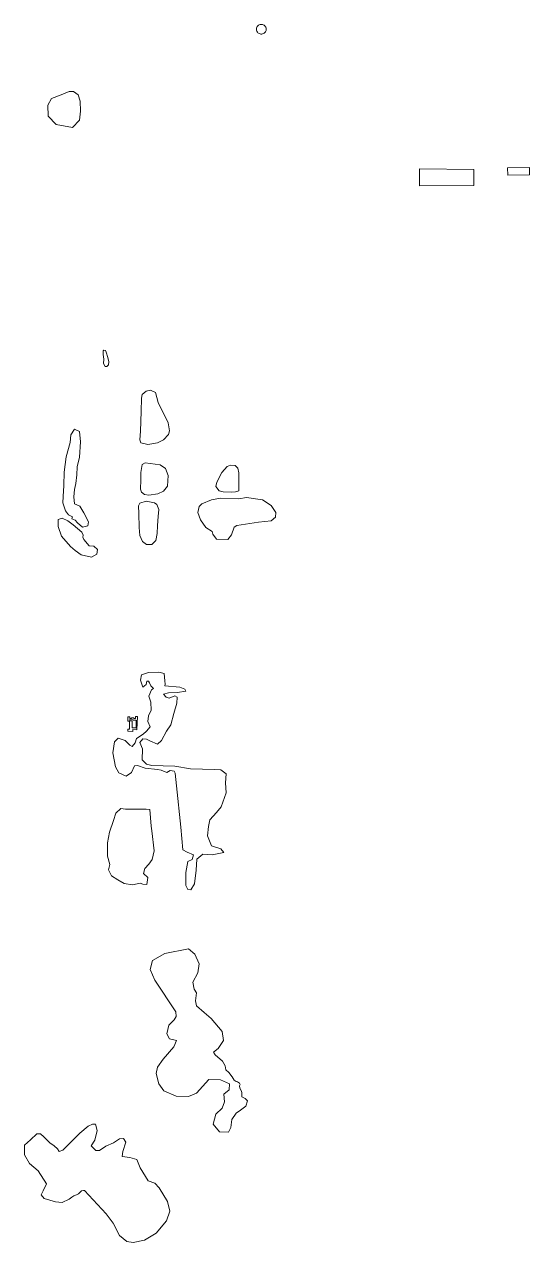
# Model space of a CAD drawing. Header units: metres. Extents: x 793723 to 812165, y 297650 to 314276.
# Drawn here: x 802387 to 803556, y 308101 to 310921 of the extents above; entities that cross this region are included whole.
import ezdxf

# ---------------------------------------------------------------- set-up
doc = ezdxf.new("R2010")
doc.units = ezdxf.units.M

msp = doc.modelspace()

# ---------------------------------------------------------------- linework, layer by layer
at = {"linetype": 'Continuous', "lineweight": 13}
for points in [[(802924.14, 310911.14), (802924.47, 310913.02), (802925.13, 310914.91), (802926.02, 310916.57), (802927.35, 310918.12), (802928.79, 310919.34), (802930.46, 310920.34), (802932.35, 310921.01), (802934.24, 310921.46), (802936.13, 310921.46), (802938.13, 310921.13), (802939.92, 310920.47), (802941.7, 310919.48), (802943.15, 310918.27), (802944.49, 310916.83), (802945.49, 310915.06), (802946.16, 310913.29), (802946.5, 310911.3), (802946.51, 310909.42), (802946.18, 310907.43), (802945.51, 310905.66), (802944.63, 310903.89), (802943.41, 310902.44), (802941.85, 310901.11), (802940.19, 310900.11), (802938.41, 310899.44), (802936.41, 310899.11), (802934.51, 310898.99), (802932.51, 310899.32), (802930.73, 310899.98), (802928.95, 310900.97), (802927.5, 310902.19), (802926.16, 310903.73), (802925.15, 310905.39), (802924.48, 310907.16), (802924.14, 310909.15)], [(802517.23, 310720.41), (802514.38, 310699.94), (802498.51, 310682.97), (802460.55, 310689.96), (802442.15, 310708.62), (802441.09, 310734.07), (802449.95, 310749.8), (802472.08, 310758.15), (802490.86, 310766.39), (802500.54, 310766.08), (802511.35, 310758.47), (802516.06, 310743.32)], [(803426.94, 310585.32), (803427.14, 310548.36), (803301.3, 310548.06), (803301.21, 310586.79)], [(803505.16, 310589.04), (803556.23, 310590.49), (803555.82, 310573.11), (803505.42, 310572.33)], [(802579.86, 310150.67), (802582.67, 310140.61), (802581.35, 310133.19), (802577.91, 310129.2), (802574.13, 310129.19), (802570.22, 310136.37), (802570.53, 310146.66), (802569.39, 310157.17), (802569.7, 310166.03), (802570.81, 310167.25), (802574.37, 310166.48), (802576.61, 310162.61)], [(802709.16, 309959.42), (802695.38, 309952.64), (802672.46, 309949.15), (802656.65, 309952.88), (802654.41, 309959.62), (802656.03, 309979.99), (802656.93, 310025.03), (802658.3, 310056.35), (802659.62, 310064.65), (802668.84, 310072.64), (802678.74, 310074.54), (802690.1, 310069.15), (802696.38, 310046.15), (802719.86, 309999.17), (802722.79, 309980.81), (802720.7, 309971.73)], [(802489.25, 309786.5), (802482.33, 309795.23), (802475.72, 309813.69), (802476.91, 309828.86), (802477.96, 309853.98), (802478.89, 309884.85), (802483.48, 309920.61), (802492.97, 309953.5), (802494.71, 309971.09), (802503.03, 309984.28), (802514.72, 309979), (802516.89, 309955.21), (802514.75, 309919.68), (802509.24, 309897.43), (802508.61, 309879.06), (802506.32, 309858.69), (802502.8, 309844.52), (802501.72, 309828.03), (802503.32, 309811.32), (802515.57, 309805.93), (802524.4, 309791.01), (802535.57, 309769.68), (802533.48, 309760.82), (802521.47, 309757.92), (802510.21, 309767.3), (802504.63, 309773.7), (802497.06, 309776.67), (802498.27, 309781.66)], [(802656.18, 309867.12), (802656.7, 309884.38), (802659.88, 309902.98), (802666.66, 309906.76), (802701.06, 309901.86), (802713.21, 309893.14), (802719.7, 309876.89), (802718.08, 309852.77), (802709.32, 309840.57), (802695.76, 309834.79), (802675.18, 309831.86), (802664.61, 309833.05), (802657.81, 309838.24), (802655.46, 309845.76)], [(802846.97, 309839.12), (802838.06, 309841.54), (802830.25, 309852.03), (802832.56, 309862.11), (802843.97, 309883.82), (802856.62, 309898.35), (802864.07, 309901.24), (802874.75, 309900.16), (802881.11, 309893.98), (802883.25, 309883.14), (802883.18, 309863.99), (802883.12, 309841.31), (802875.23, 309839.41), (802866.44, 309838.28)], [(802651.69, 309789.54), (802651.43, 309806.69), (802654.42, 309813.44), (802669.21, 309817.46), (802687.91, 309813.52), (802693.81, 309810.22), (802697.85, 309798.72), (802696.77, 309782.23), (802694.71, 309761.53), (802694.08, 309743.05), (802690.89, 309726.88), (802681.68, 309717.57), (802669.66, 309717.76), (802660.3, 309724.71), (802654.48, 309738.2), (802652.77, 309756.78)], [(802820.19, 309820.8), (802840.99, 309824.5), (802883.39, 309823.27), (802901.18, 309826.52), (802938.25, 309821.08), (802958.42, 309807.84), (802969.03, 309791.82), (802967.94, 309780.53), (802957.83, 309771.99), (802928.58, 309769.04), (802878.86, 309761.4), (802872.19, 309757.63), (802866.11, 309739.46), (802857.68, 309728.71), (802831.64, 309729.87), (802823.16, 309741.58), (802821.36, 309747.33), (802807.1, 309757.03), (802794.49, 309774.6), (802788.1, 309791.4), (802791.19, 309805.24), (802797.96, 309811.68)], [(802493.53, 309712.93), (802473, 309736.67), (802465.05, 309758.78), (802465.35, 309775.05), (802474.46, 309778.61), (802487.83, 309772.56), (802499.65, 309763.18), (802519.72, 309746.07), (802523.07, 309739.22), (802522.19, 309734.35), (802524.76, 309729.26), (802536.92, 309714.46), (802547.5, 309713.27), (802555.86, 309705.88), (802554.33, 309694.92), (802542.1, 309688.36), (802518.5, 309693.29), (802504.79, 309703.43)], [(802637.84, 309284.9), (802626.38, 309285.54), (802626.7, 309290.19), (802630.37, 309289.97), (802630.11, 309308.56), (802626.33, 309308.56), (802626.3, 309318.52), (802631.2, 309318.42), (802631.21, 309314.54), (802634.66, 309314.66), (802634.76, 309316.1), (802640.55, 309316), (802640.67, 309314.68), (802644.22, 309315.02), (802644.1, 309319.33), (802648.55, 309319.12), (802647.51, 309288.69), (802638.28, 309289)], [(802645.83, 309293.11), (802636.15, 309293.31), (802636.12, 309309.24), (802630.89, 309309.45), (802630.88, 309312), (802639.11, 309311.91), (802639.01, 309310.58), (802646.02, 309310.48)], [(802681.66, 309054.72), (802687.11, 309008.15), (802683.04, 308988.22), (802675.38, 308977.8), (802665.61, 308967.71), (802662.97, 308955.75), (802672.9, 308946.26), (802670.71, 308930.65), (802660.91, 308931.51), (802654.57, 308933.49), (802637, 308929.35), (802617.85, 308932.85), (802603.48, 308941.34), (802588.32, 308950.71), (802581.5, 308964.42), (802584.37, 308976.37), (802579.31, 308996.28), (802579.58, 309026.82), (802583.75, 309051.62), (802593.14, 309078.86), (802598.78, 309095.25), (802609.88, 309106.57), (802621.35, 309104.71), (802642.6, 309104.43), (802668.86, 309105.15), (802677.54, 309104.4), (802680.52, 309065.45)]]:
    msp.add_lwpolyline(points, close=True, dxfattribs=at)
for points in [[(802680.79, 309381.05), (802685.57, 309383.94), (802679.55, 309390.01), (802676.64, 309397.53), (802674.18, 309401.18), (802670.17, 309400.95), (802668.63, 309393.31), (802660.97, 309387.2), (802655.93, 309403.68), (802658.23, 309415.75), (802673.91, 309421.32), (802697.83, 309421.7), (802710.41, 309419.19), (802711.9, 309402.04), (802712.58, 309394.18), (802712.15, 309390.53), (802746.43, 309387.29), (802758.12, 309382.67), (802760.69, 309377.81), (802741.34, 309375), (802720.86, 309373.84), (802709.08, 309371.38), (802715.1, 309363.87), (802722.23, 309361.78), (802735.01, 309366.79), (802740.47, 309364.26), (802739.95, 309350.21), (802732.88, 309326.51), (802725.6, 309299.82), (802715.62, 309285.08), (802704.65, 309263.7), (802694.77, 309254.93), (802677.5, 309263.08), (802669.59, 309266.94), (802661.03, 309267.36), (802654.48, 309258.83), (802659.97, 309244.45), (802659.36, 309218.78)], [(802724.4, 309194.14), (802716.29, 309189.36), (802703.37, 309194.76), (802695.35, 309196.95), (802666.64, 309199.54), (802648.71, 309205.7), (802641.81, 309205.24), (802634.72, 309189.95), (802622.5, 309181.4), (802605.24, 309189.22), (802597.75, 309203.03), (802591.56, 309235.44), (802595.28, 309260.46), (802604.05, 309269.11), (802620.09, 309263.72), (802631.24, 309252.68), (802636.25, 309250.15), (802643.13, 309258.25), (802646.78, 309268.1), (802661.89, 309278.21), (802669.66, 309284.98), (802677.87, 309295.06), (802672.61, 309308.11), (802674.59, 309320.73), (802680.57, 309334.02), (802679.41, 309352.83), (802675.15, 309366.21), (802680.79, 309381.05)], [(802659.36, 309218.78), (802669.95, 309208.95), (802681.98, 309206.1), (802708.46, 309205.17), (802735.28, 309204.13), (802771.57, 309198.01), (802826.65, 309196.59), (802841.56, 309195.52), (802853.93, 309186.47), (802852.2, 309166), (802853.92, 309142.32), (802842.65, 309110.2), (802831.55, 309097.12), (802815.9, 309079.93), (802812.71, 309064.76), (802810.54, 309043.07), (802820.38, 309020.08), (802841.87, 309012.6), (802848.46, 309004.65), (802821.88, 308999.06), (802799.62, 309000.44), (802785.74, 308988.68), (802784.24, 308963.45), (802780.86, 308932.01), (802772.33, 308918.27), (802764.87, 308918.92), (802760.73, 308927.87), (802760.55, 308957.97), (802765.05, 308983.87), (802775.5, 308988.43), (802778.7, 308998.73), (802763.45, 309005.23), (802753.86, 309010.3), (802748.85, 309063.29), (802739.17, 309158.88), (802736.09, 309188.19), (802733.97, 309192.95), (802724.4, 309194.14)], [(802695.05, 308507.33), (802707.81, 308525.73), (802732.78, 308555), (802739.2, 308569.51), (802722.61, 308573.12), (802716.57, 308584.62), (802721.42, 308604.66), (802733.3, 308617.41), (802738.18, 308625.17), (802737.37, 308635.9), (802689.02, 308708.6), (802678.28, 308733.81), (802683.47, 308754.84), (802711.8, 308770.62), (802766.63, 308781.82), (802781.35, 308768.79), (802791.53, 308746.68), (802788.57, 308725.65), (802776.94, 308704.38), (802779.87, 308687.79), (802785.01, 308679.94), (802782.71, 308661.01), (802785.08, 308649.84), (802802.8, 308634.39), (802819.3, 308620.38), (802844.86, 308590), (802848.02, 308569.43), (802835.49, 308551.14), (802824.27, 308542.48), (802828.74, 308535.85), (802845.35, 308521.73), (802851.27, 308511.01), (802853.29, 308501.39), (802859.87, 308495.09), (802867.57, 308485.26), (802872.49, 308477.31), (802877.06, 308474.33), (802880.06, 308473.67)], [(802880.06, 308473.67), (802884.74, 308470.81), (802886.09, 308467.16), (802884.98, 308464.06), (802885.22, 308459.08), (802888.79, 308453.55), (802890.47, 308448.8), (802889.92, 308444.26), (802890.6, 308438.95), (802897.96, 308434.98), (802903.53, 308429.68), (802899.67, 308417.17), (802887.23, 308407.96), (802877.23, 308400.85), (802866.91, 308386.66), (802864.4, 308368.29), (802859.41, 308357.43), (802838.49, 308357.94), (802823.99, 308375.39), (802830.05, 308398.42), (802844.49, 308412.51), (802849.79, 308427.02), (802848.53, 308445.05), (802861.19, 308454.93), (802861.72, 308468.98), (802841.11, 308478.34), (802813.62, 308479.05), (802784.99, 308447.56), (802766.54, 308439.55), (802738.05, 308440.26), (802709.76, 308452.7), (802697.92, 308469.16), (802691.75, 308492.82), (802695.05, 308507.33)], [(802496.57, 308206.65), (802490.58, 308201.99), (802474.68, 308194.65), (802458.66, 308195.94), (802432.82, 308203.3), (802425.68, 308212.35), (802430.34, 308221.11), (802438.09, 308237.39), (802418.99, 308267.89), (802398.81, 308284.33), (802386.97, 308304.55), (802387.59, 308326.8), (802400.8, 308339.11), (802416.01, 308353.09), (802424.13, 308353.11), (802432.27, 308346.38), (802445.55, 308332.24), (802456.24, 308325.63), (802463.71, 308318.34), (802467.18, 308312.26), (802476.18, 308315.27), (802515.37, 308354.65), (802534.58, 308370.96), (802544.48, 308375.52), (802551.82, 308375.42), (802555.53, 308360.82), (802549.9, 308338.9), (802541.7, 308325.71), (802552.07, 308315), (802560.97, 308315.02), (802575.53, 308324.35), (802593.2, 308332.25), (802607.2, 308341.69), (802616.21, 308342.49), (802621.91, 308333.76), (802615.06, 308312.38), (802613.3, 308300.54), (802631.11, 308298.15)], [(802631.11, 308298.15), (802647.37, 308293.65), (802654.87, 308274.19), (802673.63, 308244.13), (802688.89, 308239.19), (802699.04, 308228.59), (802718.58, 308196.98), (802723.42, 308174.42), (802716.13, 308151.5), (802691.82, 308123.56), (802664.82, 308107.23), (802638.91, 308101.41), (802623.88, 308103.81), (802607.27, 308117.94), (802592.63, 308146.34), (802576.11, 308168.22), (802526.36, 308221.77), (802523.58, 308221.87), (802518.8, 308220.98), (802512.36, 308214.66), (802507.91, 308212.32), (802501.69, 308209.76), (802496.57, 308206.65)]]:
    msp.add_lwpolyline(points, dxfattribs=at)

doc.saveas('drawing.dxf')
